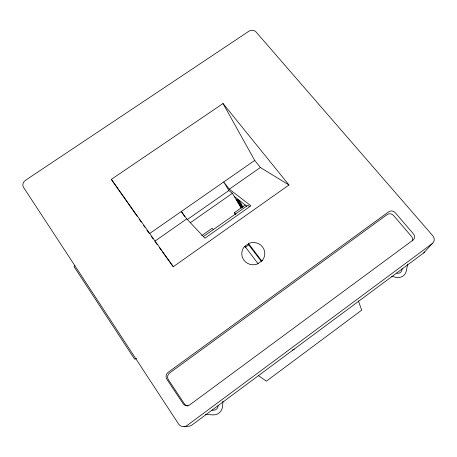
<?xml version="1.0" encoding="UTF-8"?>
<svg xmlns="http://www.w3.org/2000/svg" width="457" height="457" viewBox="0 0 457 457"><rect width="100%" height="100%" fill="white"/><g stroke="black" fill="none" stroke-linecap="round" stroke-linejoin="round"><path stroke-width="0.69" d="M222.93 401.132L222.622 406.119A9.351 8.963 -85.6 0 1 213.048 414.91L205.313 414.402M407.667 264.22L406.256 271.201A8.946 8.312 27.3 0 1 395.893 277.302L391.763 276.285M402.2 268.75L401.914 270.144A4.473 4.159 27.3 0 1 396.739 273.189M74.891 265.431L74.017 266.562L134.621 359.162L136.666 358.539M184.091 426.667L189.107 426.158A6.078 5.758 -81.1 0 0 191.929 425.056L423.708 252.932L432.179 243.644A6.061 5.524 24.4 0 0 432.808 235.778L256.074 31.99A5.176 4.49 -7.4 0 0 248.865 31.247L25.483 180.298A5.507 4.856 -35.1 0 0 23.564 187.41L178.573 423.987A6.438 6.095 -80 0 0 187.079 425.501L432.179 243.644M245.078 247.46L248.751 244.838L248.585 243.65L261.735 260.941M162.561 252.007L173.277 266.722L288.99 184.994L223.039 103.528L111.337 179.373L137.106 216.184M201.663 235.675L212.099 228.329L213.539 229.751M235.452 214.464L234.361 212.659L245.22 205.016M203.416 236.566L247.843 205.273L249.528 206.581M236.715 199.858L237.383 199.389L238.137 199.983L237.469 200.452L236.715 199.858L241.467 207.746M242.113 207.632L238.08 200.931L238.748 200.457L239.514 201.063L242.998 207.021M238.08 200.931L238.84 201.531L239.514 201.063M154.729 241.262L186.77 218.892L204.953 238.206L250.916 205.799L229.328 189.175L223.747 181.966L228.86 190.523L232.407 193.282L241.21 208.158M229.328 189.175L260.376 167.502L288.99 184.994M187.404 219.474L228.86 190.523M190.398 222.673L232.407 193.282M149.382 233.71L254.703 160.424L223.039 103.528M292.503 350.056L294.342 349.148M211.951 410.123L213.356 410.215A4.679 4.484 -85.6 0 0 218.138 405.827M258.251 375.46L266.34 381.207L361.704 310.149L358.357 300.815M234.298 196.459L246.746 206.21M234.361 212.659L235.926 213.985M254.703 160.424L260.376 167.502M248.751 244.838L261.393 261.473M244.883 246.283L258.005 263.62M186.77 218.892L181.32 211.488L184.622 216.527M155.557 242.393L157.202 244.655M159.265 247.483L161.327 250.31M111.337 179.373L173.277 266.722M151.438 236.617L153.084 238.937M139.151 219.103L141.196 222.028M143.652 225.53L144.88 227.283M146.925 230.208L148.971 233.127M238.748 200.457L239.479 201.68M240.582 203.508L241.313 204.725M237.383 199.389L238.114 200.6M237.469 200.452L241.644 207.569M238.84 201.531L242.33 207.489M424.696 251.961A5.73 5.255 25.3 0 1 423.708 252.932M188.101 405.925A4.993 4.77 -78.2 0 1 184.4 403.834L168.387 379.75A4.896 4.684 -69.8 0 1 169.656 372.958L387.085 214.63A4.65 4.284 18.8 0 1 393.58 215.498L411.506 236.463A4.741 4.359 23.2 0 1 412.34 240.856M412.882 240.193L189.838 404.805A5.067 4.838 -77.9 0 1 183.086 403.628L166.856 379.201A4.97 4.753 -69.4 0 1 168.147 372.312L388.656 211.825A4.719 4.336 18.6 0 1 395.242 212.699L413.436 233.927A4.804 4.41 22.9 0 1 412.882 240.193M262.284 260.547L257.457 264.015A11.511 11.157 -5.3 0 1 243.992 260.273A11.511 11.157 -5.3 0 1 244.335 246.671L249.128 243.261A11.511 11.157 -5.3 0 1 262.564 246.98A11.511 11.157 -5.3 0 1 262.284 260.547"/></g></svg>
